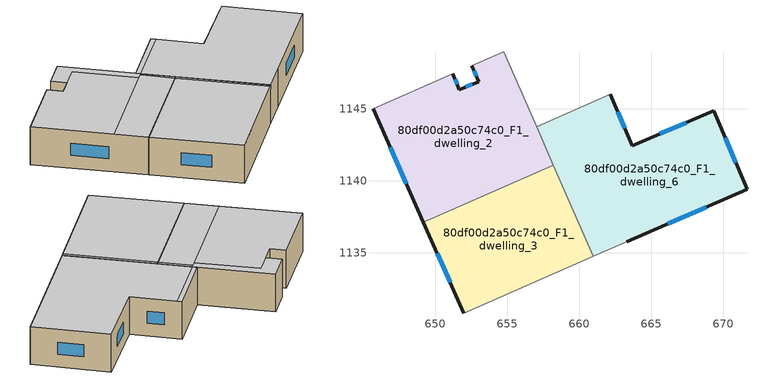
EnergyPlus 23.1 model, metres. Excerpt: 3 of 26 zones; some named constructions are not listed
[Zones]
80df00d2a50c74c0_F1_dwelling_2
 floor to 80df00d2a50c74c0_F0_dwelling_2 (EU_floor_Construction): 654.75,1148.99 658.21,1141.11 649.18,1137.14 645.69,1145.01 651.22,1147.44 651.69,1146.34 653.01,1146.9 652.54,1148.01 z3
 wall outside (EU_wall_Construction): 652.54,1148.01 653.01,1146.9 651.69,1146.34 651.22,1147.44 / 645.69,1145.01 649.18,1137.14 z3:6
 wall to 80df00d2a50c74c0_F1_dwelling_1 (EU_wall_Construction): 654.75,1148.99 652.54,1148.01 / 651.22,1147.44 645.69,1145.01 z3:6
 wall to 80df00d2a50c74c0_F1_dwelling_3 (EU_wall_Construction): 649.18,1137.14 658.21,1141.11 z3:6
 wall to 80df00d2a50c74c0_F1_dwelling_6 (EU_wall_Construction): 658.21,1141.11 657.04,1143.77 z3:6
 wall to 80df00d2a50c74c0_F1_dwelling_5 (EU_wall_Construction): 657.04,1143.77 654.75,1148.99 z3:6
 window (EU_Window_Construction): 652.56,1146.71 652.14,1146.53 / 652.7,1147.64 652.85,1147.28 / 646.88,1142.33 647.99,1139.82 / 651.53,1146.71 651.38,1147.06 z4.02:4.98
 ceiling to 80df00d2a50c74c0_F2_dwelling_5 (EU_floor_Construction): 658,1141.01 656.99,1143.33 648.16,1139.45 649.18,1137.14 z6
 ceiling to 80df00d2a50c74c0_F2_dwelling_3 (EU_floor_Construction): 656.57,1143.14 654.62,1147.58 651.69,1146.34 651.22,1147.44 645.69,1145.01 648.16,1139.45 z6
 ceiling to 80df00d2a50c74c0_F2_dwelling_2 (EU_floor_Construction): 657.2,1143.42 654.75,1148.99 652.54,1148.01 653.01,1146.9 654.62,1147.59 656.57,1143.14 z6
 ceiling to 80df00d2a50c74c0_F2_dwelling_4 (EU_floor_Construction): 658.21,1141.11 657.2,1143.42 656.99,1143.33 658,1141.01 z6
80df00d2a50c74c0_F1_dwelling_3
 floor to 80df00d2a50c74c0_F0_dwelling_3 (EU_floor_Construction): 658.21,1141.11 660.99,1134.77 652,1130.8 649.18,1137.14 z3
 wall outside (EU_wall_Construction): 649.18,1137.14 652,1130.8 z3:6
 wall adiabatic (EU_wall_Construction): 652,1130.8 660.99,1134.77 z3:6
 wall to 80df00d2a50c74c0_F1_dwelling_6 (EU_wall_Construction): 660.99,1134.77 658.21,1141.11 z3:6
 window (EU_Window_Construction): 650.14,1134.99 651.04,1132.96 z4.02:4.98
 ceiling to 80df00d2a50c74c0_F2_dwelling_4 (EU_floor_Construction): 660.99,1134.77 658.21,1141.11 658,1141.01 660.78,1134.68 z6
 ceiling to 80df00d2a50c74c0_F2_dwelling_5 (EU_floor_Construction): 660.78,1134.68 658,1141.01 649.18,1137.14 652,1130.8 z6
80df00d2a50c74c0_F1_dwelling_6
 floor to 80df00d2a50c74c0_F0_dwelling_6 (EU_floor_Construction): 669.34,1144.87 671.65,1139.43 663.3,1135.79 660.99,1134.77 657.04,1143.77 662.16,1146.02 663.68,1142.46 z3
 wall outside (EU_wall_Construction): 663.3,1135.79 671.65,1139.43 669.34,1144.87 663.68,1142.46 662.16,1146.02 z3:6
 wall adiabatic (EU_wall_Construction): 660.99,1134.77 663.3,1135.79 z3:6
 wall to 80df00d2a50c74c0_F1_dwelling_5 (EU_wall_Construction): 662.16,1146.02 657.04,1143.77 z3:6
 window (EU_Window_Construction): 667.42,1144.05 665.61,1143.28 / 670.87,1141.28 670.13,1143.02 / 666.14,1137.03 668.81,1138.19 / 663.16,1143.67 662.68,1144.81 z4.02:4.98
 ceiling to 80df00d2a50c74c0_F2_dwelling_4 (EU_floor_Construction): 671.65,1139.43 669.34,1144.87 663.68,1142.46 662.31,1145.66 657.2,1143.42 660.99,1134.77 663.3,1135.79 z6
 ceiling to 80df00d2a50c74c0_F2_dwelling_2 (EU_floor_Construction): 662.31,1145.66 662.16,1146.02 657.04,1143.77 657.2,1143.42 z6
[HVACTEMPLATE:THERMOSTAT] Constant Heating Setpoint=20; Constant Cooling Setpoint=50
EU_HeatOnly_80df00d2a50c74c0_F0_dwelling_2; EU_HeatOnly_80df00d2a50c74c0_F0_dwelling_3; EU_HeatOnly_80df00d2a50c74c0_F0_dwelling_4; EU_HeatOnly_80df00d2a50c74c0_F0_dwelling_5; EU_HeatOnly_80df00d2a50c74c0_F0_dwelling_6; EU_HeatOnly_80df00d2a50c74c0_F1_dwelling_0; EU_HeatOnly_80df00d2a50c74c0_F1_dwelling_1; EU_HeatOnly_80df00d2a50c74c0_F1_dwelling_2; EU_HeatOnly_80df00d2a50c74c0_F1_dwelling_3; EU_HeatOnly_80df00d2a50c74c0_F1_dwelling_4; EU_HeatOnly_80df00d2a50c74c0_F1_dwelling_5; EU_HeatOnly_80df00d2a50c74c0_F1_dwelling_6; EU_HeatOnly_80df00d2a50c74c0_F2_dwelling_0; EU_HeatOnly_80df00d2a50c74c0_F2_dwelling_1; EU_HeatOnly_80df00d2a50c74c0_F2_dwelling_2; EU_HeatOnly_80df00d2a50c74c0_F2_dwelling_3; EU_HeatOnly_80df00d2a50c74c0_F2_dwelling_4; EU_HeatOnly_80df00d2a50c74c0_F2_dwelling_5; EU_HeatOnly_80df00d2a50c74c0_F3_dwelling_0; EU_HeatOnly_80df00d2a50c74c0_F3_dwelling_1; EU_HeatOnly_80df00d2a50c74c0_F3_dwelling_2; EU_HeatOnly_80df00d2a50c74c0_F3_dwelling_3; EU_HeatOnly_80df00d2a50c74c0_F3_dwelling_4; EU_HeatOnly_80df00d2a50c74c0_F3_dwelling_5
